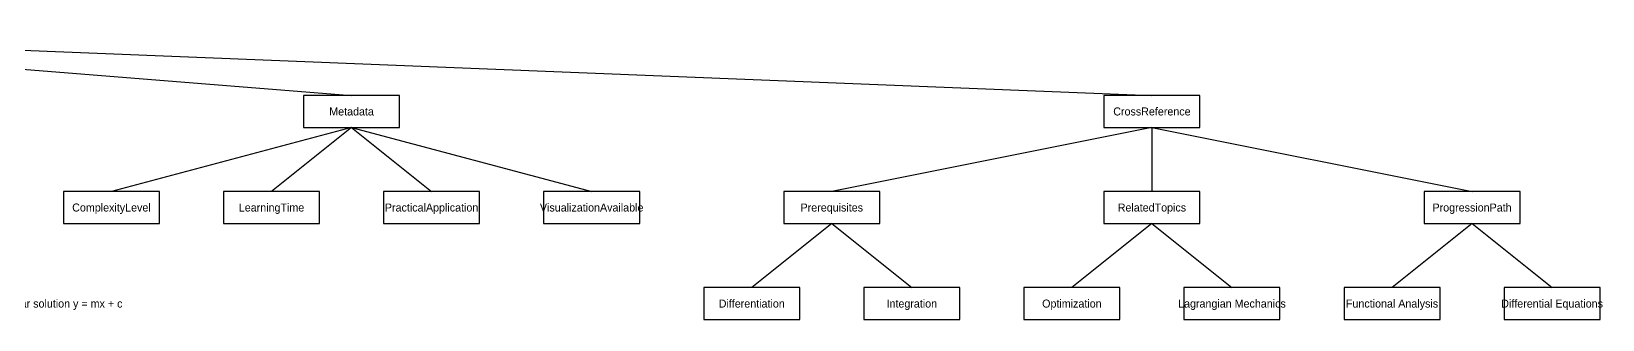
# Model space of a CAD drawing. Header units: metres. Extents: x -45 to 5116, y -125 to 5.
# Drawn here: x 4625 to 5115.8, y -125 to -35 of the extents above; entities that cross this region are included whole.
import ezdxf
from ezdxf.enums import TextEntityAlignment as Align

# ---------------------------------------------------------------- set-up
doc = ezdxf.new("R2010")
doc.units = ezdxf.units.M

msp = doc.modelspace()

# ---------------------------------------------------------------- linework, layer by layer
at = {"color": 3}
for p, q in [((4475, -35), (4725, -55)), ((4475, -35), (4975, -55)), ((4725, -65), (4650, -85)), ((4725, -65), (4700, -85)), ((4725, -65), (4750, -85)), ((4725, -65), (4800, -85)), ((4975, -65), (4875, -85)), ((4975, -65), (4975, -85)), ((4975, -65), (5075, -85)), ((4875, -95), (4850, -115)), ((4875, -95), (4900, -115)), ((4975, -95), (4950, -115)), ((4975, -95), (5000, -115)), ((5075, -95), (5050, -115)), ((5075, -95), (5100, -115))]:
    msp.add_line(p, q, dxfattribs=at)
at = {"color": 7}
for points in [[(4710, -65), (4740, -65), (4740, -55), (4710, -55)], [(4960, -65), (4990, -65), (4990, -55), (4960, -55)], [(4635, -95), (4665, -95), (4665, -85), (4635, -85)], [(4685, -95), (4715, -95), (4715, -85), (4685, -85)], [(4735, -95), (4765, -95), (4765, -85), (4735, -85)], [(4785, -95), (4815, -95), (4815, -85), (4785, -85)], [(4860, -95), (4890, -95), (4890, -85), (4860, -85)], [(4960, -95), (4990, -95), (4990, -85), (4960, -85)], [(5060, -95), (5090, -95), (5090, -85), (5060, -85)], [(4835, -125), (4865, -125), (4865, -115), (4835, -115)], [(4885, -125), (4915, -125), (4915, -115), (4885, -115)], [(4935, -125), (4965, -125), (4965, -115), (4935, -115)], [(4985, -125), (5015, -125), (5015, -115), (4985, -115)], [(5035, -125), (5065, -125), (5065, -115), (5035, -115)], [(5085, -125), (5115, -125), (5115, -115), (5085, -115)]]:
    msp.add_lwpolyline(points, close=True, dxfattribs=at)

# ---------------------------------------------------------------- texts
at = {"color": 5}
for s, p in [('Metadata', (4725, -60)), ('CrossReference', (4975, -60)), ('ComplexityLevel', (4650, -90)), ('LearningTime', (4700, -90)), ('PracticalApplication', (4750, -90)), ('VisualizationAvailable', (4800, -90)), ('Prerequisites', (4875, -90)), ('RelatedTopics', (4975, -90)), ('ProgressionPath', (5075, -90)), ('Step 3 - Resulting differential equation yields a linear solution y = mx + c', (4600, -120)), ('Differentiation', (4850, -120)), ('Integration', (4900, -120)), ('Optimization', (4950, -120)), ('Lagrangian Mechanics', (5000, -120)), ('Functional Analysis', (5050, -120)), ('Differential Equations', (5100, -120))]:
    msp.add_text(s, height=2.5, dxfattribs=at).set_placement(p, align=Align.MIDDLE_CENTER)

doc.saveas('drawing.dxf')
